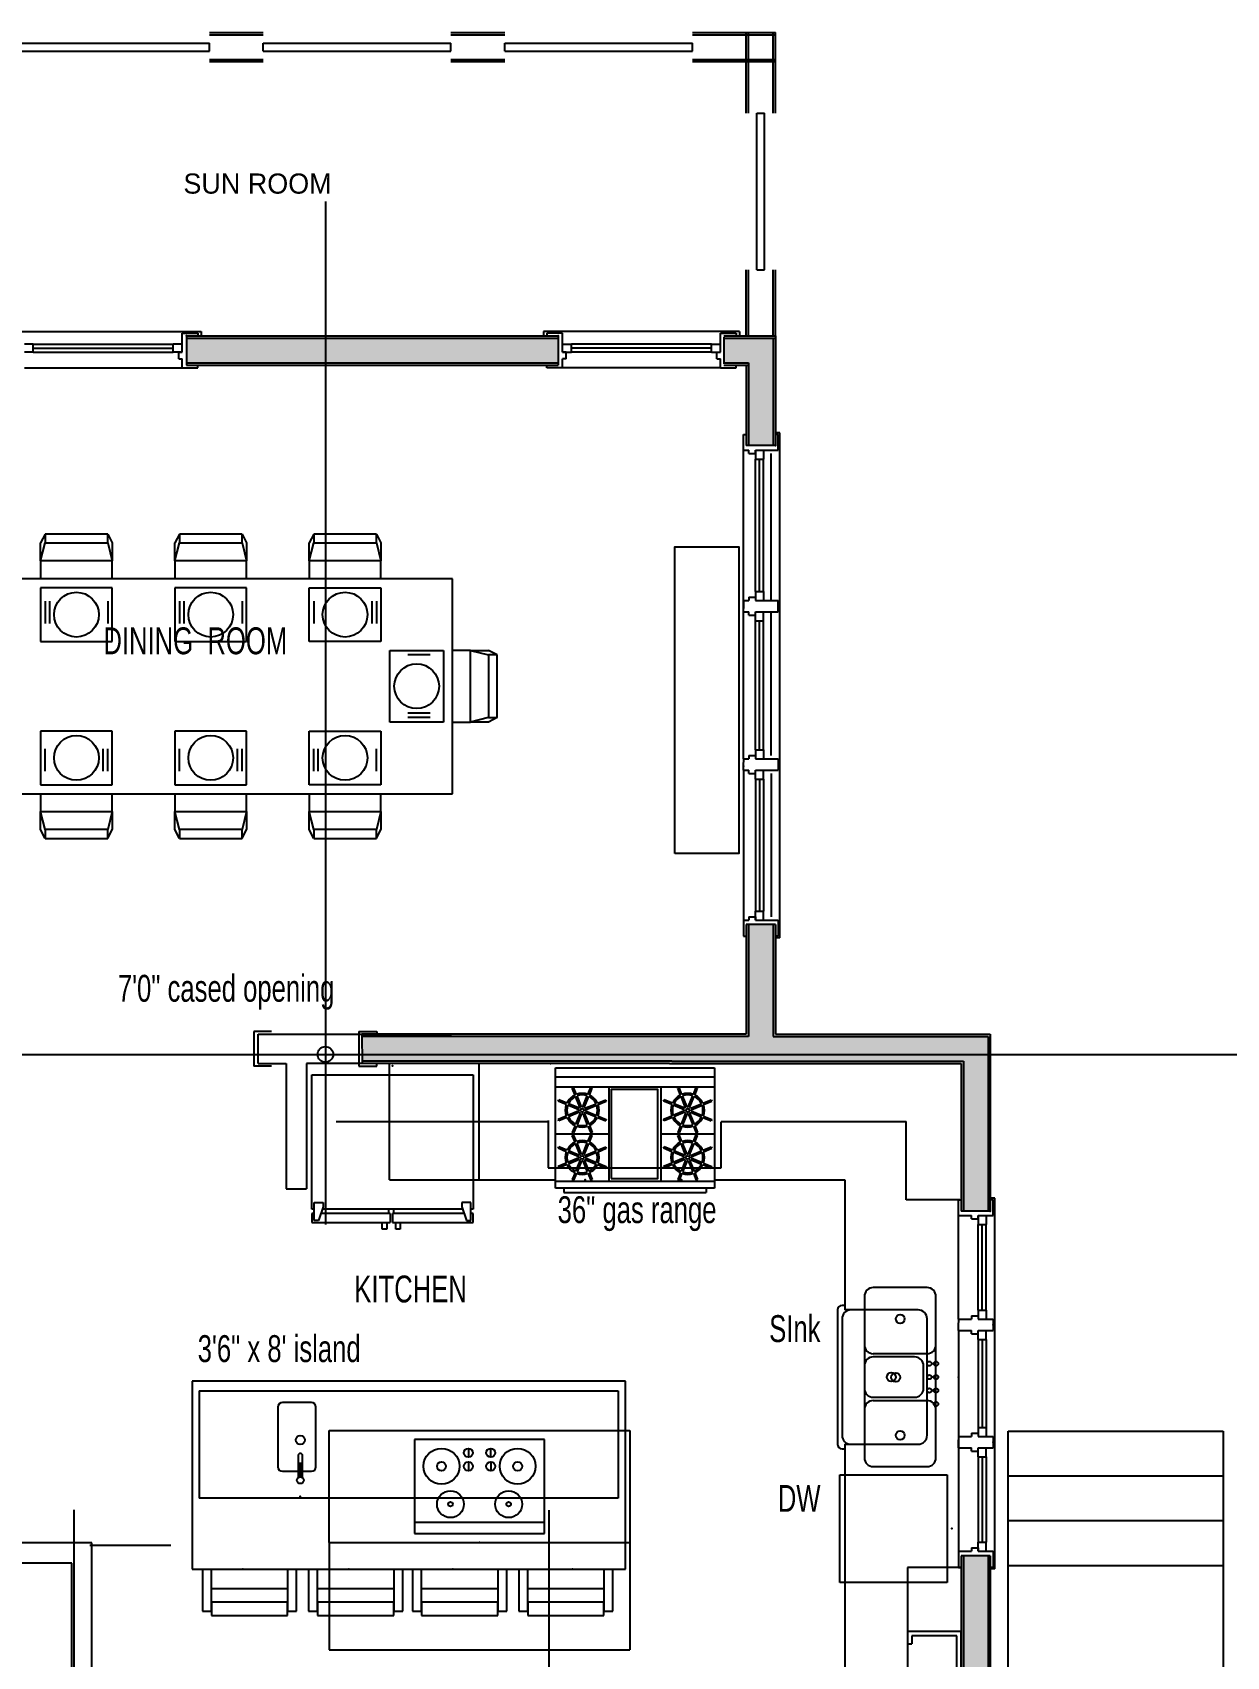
# Model space of a CAD drawing. Extents: x -744 to 664, y -463 to 298.
# Drawn here: x 51.3 to 318, y -64.8 to 298 of the extents above; entities that cross this region are included whole.
import ezdxf
from ezdxf.enums import TextEntityAlignment as Align

# ---------------------------------------------------------------- set-up
doc = ezdxf.new("R2010")
doc.units = 0
doc.header["$MEASUREMENT"] = 0
for name, color, linetype in [('1.1COLLINE', 7, 'Continuous'), ('1.1COLUMNS', 51, 'Continuous'), ('1.1DEMO', 3, 'Continuous'), ('1.1DRWDWS', 1, 'Continuous'), ('1.1FILL', 7, 'Continuous'), ('1.1NOTES', 11, 'Continuous'), ('1.1RMNAMES', 5, 'Continuous'), ('1.1WALL', 7, 'Continuous')]:
    doc.layers.add(name, color=color, linetype=linetype)
doc.styles.add('DCADTXTSTYLE33', font='ARIAL NARROW')
doc.styles.add('DCADTXTSTYLE34', font='ARIAL NARROW')
doc.styles.add('DCADTXTSTYLE35', font='ARIAL NARROW')
doc.styles.add('DCADTXTSTYLE36', font='ARIAL NARROW')
doc.styles.add('DCADTXTSTYLE43', font='ARIAL NARROW')
doc.styles.add('DCADTXTSTYLE51', font='ARIAL NARROW')
doc.styles.add('DCADTXTSTYLE63', font='ARIAL NARROW')

msp = doc.modelspace()

# ---------------------------------------------------------------- hatches: boundary and pattern name
at = {"layer": '1.1FILL', "linetype": 'Continuous', "ltscale": 8}
for points in [[(168.7, 224.22), (168.7, 229.72), (85.7, 229.72), (85.7, 224.22)], [(216.7, 229.72), (205.7, 229.72), (205.7, 224.22), (211.2, 224.22), (211.2, 205.72), (216.7, 205.72)], [(259.2, 34.72), (264.7, 34.72), (264.7, 73.72), (216.7, 73.72), (216.7, 98.72), (211.2, 98.72), (211.2, 73.72), (131.06, 73.72), (131.06, 68.22), (194.09, 68.22), (259.2, 68.22)], [(124.86, 68.22), (131.06, 68.22), (131.06, 73.72), (124.86, 73.72)], [(259.2, -87.78), (259.2, -96.53), (231.2, -96.53), (231.2, -100.03), (259.2, -100.03), (259.2, -107.53), (264.7, -107.53), (264.7, -87.78), (273.2, -87.78), (273.2, -82.28), (264.7, -82.28), (264.7, -42.28), (259.2, -42.28)]]:
    msp.add_hatch(color=7, dxfattribs=at).paths.add_polyline_path(points, flags=0)

# ---------------------------------------------------------------- linework, layer by layer
at = {"layer": '1.1COLLINE', "color": 7, "linetype": 'Continuous', "ltscale": 96}
for p, q in [((116.7, 260.26), (116.7, 31.75)), ((-250.48, 69.72), (330.5, 69.72)), ((60.58, -315.69), (60.58, -32.01)), ((166.7, -315.79), (166.7, -32.1))]:
    msp.add_line(p, q, dxfattribs=at)
at = {"layer": '1.1COLUMNS', "color": 51, "linetype": 'Continuous', "ltscale": 12}
msp.add_line((64.08, -39.91), (82.17, -39.91), dxfattribs=at)
at = {"layer": '1.1COLUMNS', "color": 1, "linetype": 'Continuous', "ltscale": 12}
msp.add_circle((116.7, 69.72), 1.75, dxfattribs=at)
at = {"layer": '1.1DEMO', "color": 11, "linetype": 'Continuous', "ltscale": 2}
for p, q in [((104.7, 74.85), (100.7, 74.85)), ((100.7, 74.85), (100.7, 67.1)), ((101.7, 74.22), (144.86, 74.22)), ((101.7, 67.72), (101.7, 74.22)), ((104.7, 67.1), (100.7, 67.1)), ((101.7, 67.72), (107.98, 67.72)), ((107.98, 67.72), (107.98, 39.72)), ((112.48, 67.72), (112.48, 39.72)), ((144.94, 67.72), (112.48, 67.72)), ((151.01, 67.72), (151.01, 41.72)), ((113.7, 65.15), (149.7, 65.15)), ((113.7, 35.15), (113.7, 65.15)), ((149.7, 65.15), (149.7, 35.15)), ((107.98, 39.72), (112.48, 39.72)), ((114.2, 32.65), (114.2, 36.65)), ((114.2, 36.65), (116.2, 36.65)), ((116.2, 36.65), (116.2, 35.65)), ((149.2, 36.65), (147.2, 36.65)), ((147.2, 36.65), (147.2, 35.65)), ((149.2, 32.65), (149.2, 36.65)), ((114.2, 35.15), (113.7, 35.15)), ((114.2, 34.15), (113.7, 34.15)), ((113.7, 34.15), (113.7, 32.15)), ((115.2, 32.65), (114.2, 32.65)), ((116.2, 35.65), (115.2, 32.65)), ((131.16, 34.15), (115.7, 34.15)), ((147.37, 35.15), (116.04, 35.15)), ((130.91, 34.15), (130.91, 35.15)), ((131.16, 34.15), (131.16, 32.15)), ((147.7, 34.15), (131.66, 34.15)), ((131.66, 34.15), (131.66, 32.15)), ((131.91, 35.15), (131.91, 34.15)), ((147.2, 35.65), (148.2, 32.65)), ((148.2, 32.65), (149.2, 32.65)), ((149.7, 35.15), (149.2, 35.15)), ((149.7, 34.15), (149.2, 34.15)), ((149.7, 32.15), (149.7, 34.15)), ((113.7, 32.15), (131.16, 32.15)), ((129.41, 30.65), (129.41, 32.15)), ((130.41, 30.65), (129.41, 30.65)), ((130.41, 32.15), (130.41, 30.65)), ((131.66, 32.15), (149.7, 32.15)), ((132.41, 30.65), (132.41, 32.15)), ((133.41, 30.65), (132.41, 30.65)), ((133.41, 32.15), (133.41, 30.65)), ((237.08, 15.64), (237.08, -20.36)), ((251.08, 17.64), (239.08, 17.64)), ((253.08, -20.36), (253.08, 15.64)), ((251.08, 2.87), (239.08, 2.87)), ((248.3, 2.14), (239.08, 2.14)), ((250.3, -4.86), (250.3, 0.14)), ((239.08, -6.86), (248.3, -6.86)), ((239.08, -7.6), (251.08, -7.6)), ((117.58, -14.28), (184.7, -14.28)), ((117.58, -39.28), (117.58, -14.28)), ((184.7, -14.28), (184.7, -39.28)), ((136.64, -16.28), (136.64, -37.28)), ((165.64, -16.28), (136.64, -16.28)), ((165.64, -37.28), (165.64, -16.28)), ((148.64, -18.28), (148.64, -20.28)), ((148.64, -21.28), (148.64, -23.28)), ((153.64, -20.28), (153.64, -18.28)), ((153.64, -21.28), (153.64, -23.28)), ((239.08, -22.36), (251.08, -22.36)), ((136.64, -34.78), (165.64, -34.78)), ((64.58, -39.41), (47.22, -39.41)), ((64.58, -97.61), (64.58, -39.41)), ((117.58, -39.28), (184.7, -39.28)), ((117.58, -39.28), (117.58, -63.28)), ((136.64, -37.28), (165.64, -37.28)), ((184.7, -39.28), (184.7, -63.28)), ((60.08, -43.91), (47.22, -43.91)), ((60.08, -95.04), (60.08, -43.91)), ((117.58, -63.28), (184.7, -63.28))]:
    msp.add_line(p, q, dxfattribs=at)
for centre, radius in [((245.08, 10.64), 1), ((251.58, 0.64), 0.5), ((243.08, -2.36), 1), ((251.58, -2.36), 0.5), ((251.58, -5.36), 0.5), ((245.08, -15.36), 1), ((142.64, -22.28), 4), ((142.64, -22.28), 1), ((148.64, -19.28), 1), ((148.64, -22.28), 1), ((153.64, -19.28), 1), ((153.64, -22.28), 1), ((159.64, -22.28), 4), ((159.64, -22.28), 1), ((144.64, -30.75), 3), ((157.64, -30.75), 3), ((144.64, -30.75), 0.5), ((157.64, -30.75), 0.5)]:
    msp.add_circle(centre, radius, dxfattribs=at)
for centre, start, end in [((239.08, 15.64), 90, 180), ((251.08, 15.64), 0, 90), ((239.08, 4.87), 180, 270), ((251.08, 4.87), 270, 360), ((239.08, 0.14), 90, 180), ((248.3, 0.14), 0, 90), ((239.08, -4.86), 180, 270), ((248.3, -4.86), 270, 360), ((239.08, -9.6), 90, 180), ((251.08, -9.6), 0, 90), ((239.08, -20.36), 180, 270), ((251.08, -20.36), 270, 360)]:
    msp.add_arc(centre, 2, start, end, dxfattribs=at)
for p in [(131.7, 67.15), (151.14, -39.28)]:
    msp.add_point(p, dxfattribs=at)
at = {"layer": '1.1DRWDWS', "color": 3}
for p, q in [((48.89, 295.6), (90.83, 295.6)), ((90.83, 293.85), (90.83, 295.6)), ((102.83, 293.85), (102.83, 295.6)), ((102.83, 295.6), (144.76, 295.6)), ((144.76, 293.85), (144.76, 295.6)), ((156.76, 293.85), (156.76, 295.6)), ((156.76, 295.6), (198.7, 295.6)), ((198.7, 293.85), (198.7, 295.6)), ((48.89, 293.85), (90.83, 293.85)), ((102.83, 293.85), (144.76, 293.85)), ((156.76, 293.85), (198.7, 293.85)), ((213.05, 245), (213.05, 280)), ((213.05, 280), (214.8, 280)), ((214.8, 245), (214.8, 280)), ((213.05, 245), (214.8, 245))]:
    msp.add_line(p, q, dxfattribs=at)
at = {"layer": '1.1DRWDWS', "color": 7, "linetype": 'Continuous', "ltscale": 12}
for p, q in [((45.23, 231.22), (88.95, 231.22)), ((209.17, 231.22), (165.45, 231.22)), ((49.48, 223.1), (84.7, 223.1)), ((204.92, 223.1), (169.7, 223.1)), ((218.2, 95.76), (218.2, 208.57)), ((210.08, 135.76), (210.08, 204.72)), ((210.08, 133.21), (210.08, 99.69)), ((266.2, -45.21), (266.2, 37.57)), ((258.08, 10.57), (258.08, 33.72)), ((258.08, 8.02), (258.08, -41.27))]:
    msp.add_line(p, q, dxfattribs=at)
at = {"layer": '1.1DRWDWS', "color": 3, "linetype": 'Continuous', "ltscale": 24}
for p, q in [((84.7, 230.85), (88.2, 230.85)), ((84.7, 226.6), (84.7, 230.85)), ((88.2, 230.85), (88.2, 230.22)), ((169.7, 230.85), (166.2, 230.85)), ((166.2, 230.85), (166.2, 230.22)), ((169.7, 226.6), (169.7, 230.85)), ((204.92, 230.85), (208.42, 230.85)), ((204.92, 226.6), (204.92, 230.85)), ((208.42, 230.85), (208.42, 230.22)), ((83.95, 226.6), (84.7, 226.6)), ((83.95, 225.1), (83.95, 226.6)), ((83.95, 225.1), (84.7, 225.1)), ((84.7, 223.1), (84.7, 225.1)), ((170.45, 226.6), (169.7, 226.6)), ((169.7, 223.1), (169.7, 225.1)), ((170.45, 225.1), (169.7, 225.1)), ((170.45, 225.1), (170.45, 226.6)), ((204.17, 226.6), (204.92, 226.6)), ((204.17, 225.1), (204.17, 226.6)), ((204.17, 225.1), (204.92, 225.1)), ((204.92, 223.1), (204.92, 225.1)), ((84.7, 223.1), (88.2, 223.1)), ((88.2, 223.1), (88.2, 223.72)), ((166.2, 223.1), (166.2, 223.72)), ((169.7, 223.1), (166.2, 223.1)), ((204.92, 223.1), (208.42, 223.1)), ((208.42, 223.1), (208.42, 223.72)), ((210.08, 204.72), (210.08, 208.22)), ((210.08, 208.22), (210.7, 208.22)), ((217.83, 208.22), (217.2, 208.22)), ((217.83, 204.72), (217.83, 208.22)), ((210.08, 204.72), (211.27, 204.72)), ((211.27, 203.97), (211.27, 204.72)), ((211.27, 203.97), (212.77, 203.97)), ((212.77, 204.72), (217.83, 204.72)), ((212.77, 203.97), (212.77, 204.72)), ((210.08, 171.11), (210.08, 169.36)), ((210.08, 171.11), (211.27, 171.11)), ((211.27, 171.86), (211.27, 171.11)), ((211.27, 171.86), (212.77, 171.86)), ((212.77, 171.86), (212.77, 171.11)), ((212.77, 171.11), (217.83, 171.11)), ((217.83, 168.56), (217.83, 171.11)), ((210.08, 168.56), (210.08, 169.31)), ((210.08, 168.56), (211.27, 168.56)), ((211.27, 167.81), (211.27, 168.56)), ((211.27, 167.81), (212.77, 167.81)), ((212.77, 167.81), (212.77, 168.56)), ((212.77, 168.56), (217.83, 168.56)), ((210.08, 135.76), (210.08, 135.01)), ((210.08, 135.76), (211.27, 135.76)), ((210.08, 133.21), (210.08, 134.96)), ((211.27, 136.51), (211.27, 135.76)), ((211.27, 136.51), (212.77, 136.51)), ((212.77, 136.51), (212.77, 135.76)), ((212.77, 135.76), (217.83, 135.76)), ((217.83, 135.76), (217.83, 133.21)), ((210.08, 133.21), (211.27, 133.21)), ((211.27, 132.46), (211.27, 133.21)), ((211.27, 132.46), (212.77, 132.46)), ((212.77, 132.46), (212.77, 133.21)), ((212.77, 133.21), (217.83, 133.21)), ((210.08, 99.69), (211.27, 99.69)), ((210.08, 99.69), (210.08, 96.1)), ((211.27, 100.44), (211.27, 99.69)), ((211.27, 100.44), (212.77, 100.44)), ((212.77, 100.44), (212.77, 99.69)), ((212.77, 99.69), (217.83, 99.69)), ((217.83, 99.69), (217.83, 96.1)), ((210.08, 96.1), (210.7, 96.1)), ((217.83, 96.1), (217.2, 96.1)), ((258.08, 33.72), (258.08, 37.22)), ((258.08, 37.22), (258.7, 37.22)), ((265.83, 37.22), (265.2, 37.22)), ((265.83, 33.72), (265.83, 37.22)), ((258.08, 33.72), (261.02, 33.72)), ((261.02, 32.97), (261.02, 33.72)), ((261.02, 32.97), (262.52, 32.97)), ((262.52, 33.72), (265.83, 33.72)), ((262.52, 32.97), (262.52, 33.72)), ((261.02, 11.32), (261.02, 10.57)), ((261.02, 11.32), (262.52, 11.32)), ((262.52, 11.32), (262.52, 10.57)), ((258.08, 10.57), (258.08, 9.82)), ((258.08, 10.57), (261.02, 10.57)), ((258.08, 8.02), (258.08, 9.77)), ((258.08, 8.02), (261.02, 8.02)), ((261.02, 7.27), (261.02, 8.02)), ((261.02, 7.27), (262.52, 7.27)), ((262.52, 10.57), (265.83, 10.57)), ((262.52, 7.27), (262.52, 8.02)), ((262.52, 8.02), (265.83, 8.02)), ((265.83, 10.57), (265.83, 8.02)), ((258.08, -15.61), (258.08, -16.36)), ((258.08, -15.61), (261.02, -15.61)), ((258.08, -18.16), (258.08, -16.41)), ((261.02, -14.86), (261.02, -15.61)), ((261.02, -14.86), (262.52, -14.86)), ((262.52, -14.86), (262.52, -15.61)), ((262.52, -15.61), (265.83, -15.61)), ((265.83, -15.61), (265.83, -18.16)), ((258.08, -18.16), (261.02, -18.16)), ((261.02, -18.91), (261.02, -18.16)), ((261.02, -18.91), (262.52, -18.91)), ((262.52, -18.91), (262.52, -18.16)), ((262.52, -18.16), (265.83, -18.16)), ((258.08, -41.27), (261.02, -41.27)), ((258.08, -41.27), (258.08, -44.86)), ((261.02, -40.52), (261.02, -41.27)), ((261.02, -40.52), (262.52, -40.52)), ((262.52, -40.52), (262.52, -41.27)), ((262.52, -41.27), (265.83, -41.27)), ((265.83, -41.27), (265.83, -44.86)), ((258.08, -44.86), (258.7, -44.86)), ((265.83, -44.86), (265.2, -44.86))]:
    msp.add_line(p, q, dxfattribs=at)
at = {"layer": '1.1DRWDWS', "color": 7, "linetype": 'Continuous', "ltscale": 24}
for p, q in [((88.95, 231.22), (88.95, 230.22)), ((165.45, 231.22), (165.45, 230.22)), ((209.17, 231.22), (209.17, 230.22)), ((218.2, 208.57), (217.2, 208.57)), ((218.2, 95.76), (217.2, 95.76)), ((266.2, 37.57), (265.2, 37.57)), ((266.2, -45.21), (265.2, -45.21))]:
    msp.add_line(p, q, dxfattribs=at)
at = {"layer": '1.1DRWDWS', "color": 3, "linetype": 'Continuous', "ltscale": 12}
for p, q in [((51.48, 228.35), (49.48, 228.35)), ((51.48, 226.6), (49.48, 226.6)), ((51.48, 226.6), (51.48, 228.35)), ((51.48, 227.47), (82.7, 227.47)), ((82.7, 226.6), (82.7, 228.35)), ((84.7, 228.35), (82.7, 228.35)), ((84.7, 226.6), (82.7, 226.6)), ((169.7, 228.35), (171.7, 228.35)), ((169.7, 226.6), (171.7, 226.6)), ((171.7, 226.6), (171.7, 228.35)), ((202.92, 227.47), (171.7, 227.47)), ((202.92, 226.6), (202.92, 228.35)), ((202.92, 228.35), (204.92, 228.35)), ((202.92, 226.6), (204.92, 226.6)), ((212.77, 204.72), (212.77, 202.72)), ((214.52, 204.72), (214.52, 202.72)), ((212.77, 202.72), (214.52, 202.72)), ((213.64, 173.11), (213.64, 202.72)), ((212.77, 173.11), (214.52, 173.11)), ((212.77, 173.11), (212.77, 171.11)), ((214.52, 173.11), (214.52, 171.11)), ((212.77, 166.56), (212.77, 168.56)), ((214.52, 166.56), (214.52, 168.56)), ((212.77, 166.56), (214.52, 166.56)), ((213.64, 137.76), (213.64, 166.56)), ((212.77, 137.76), (214.52, 137.76)), ((212.77, 137.76), (212.77, 135.76)), ((214.52, 137.76), (214.52, 135.76)), ((212.77, 131.21), (212.77, 133.21)), ((212.77, 131.21), (214.52, 131.21)), ((213.64, 131.21), (213.64, 101.69)), ((214.52, 131.21), (214.52, 133.21)), ((212.77, 101.69), (214.52, 101.69)), ((212.77, 99.69), (212.77, 101.69)), ((214.52, 99.69), (214.52, 101.69)), ((131.01, 41.72), (131.01, 67.72)), ((131.01, 41.72), (168.09, 41.72)), ((203.59, 41.72), (232.7, 41.72)), ((232.7, 41.72), (232.7, 12.64)), ((262.52, 33.72), (262.52, 31.72)), ((264.27, 33.72), (264.27, 31.72)), ((262.52, 31.72), (264.27, 31.72)), ((263.39, 12.57), (263.39, 31.72)), ((262.52, 12.57), (264.27, 12.57)), ((262.52, 12.57), (262.52, 10.57)), ((264.27, 12.57), (264.27, 10.57)), ((262.52, 6.02), (262.52, 8.02)), ((264.27, 6.02), (264.27, 8.02)), ((262.52, 6.02), (264.27, 6.02)), ((263.39, 6.02), (263.39, -13.61)), ((183.7, -3.28), (86.92, -3.28)), ((86.92, -3.28), (86.92, -45.28)), ((183.7, -45.28), (183.7, -3.28)), ((262.52, -13.61), (264.27, -13.61)), ((262.52, -13.61), (262.52, -15.61)), ((264.27, -13.61), (264.27, -15.61)), ((269.2, -81.78), (269.2, -14.42)), ((269.2, -14.42), (317.2, -14.42)), ((317.2, -14.42), (317.2, -81.78)), ((232.7, -17.36), (232.7, -96.03)), ((262.52, -20.16), (262.52, -18.16)), ((262.52, -20.16), (264.27, -20.16)), ((263.39, -20.16), (263.39, -39.27)), ((264.27, -20.16), (264.27, -18.16)), ((269.2, -24.42), (317.2, -24.42)), ((269.2, -34.42), (317.2, -34.42)), ((262.52, -39.27), (264.27, -39.27)), ((262.52, -41.27), (262.52, -39.27)), ((264.27, -41.27), (264.27, -39.27)), ((86.92, -45.28), (183.7, -45.28)), ((269.2, -44.42), (317.2, -44.42)), ((258.7, -59.17), (246.7, -59.17)), ((246.7, -59.17), (246.7, -61.97)), ((257.7, -60.17), (247.7, -60.17)), ((247.7, -60.17), (247.7, -61.97)), ((257.7, -95.03), (257.7, -60.17)), ((258.7, -96.03), (258.7, -59.17)), ((246.7, -61.97), (247.7, -61.97))]:
    msp.add_line(p, q, dxfattribs=at)
at = {"layer": '1.1DRWDWS', "color": 11, "linetype": 'Continuous', "ltscale": 24}
for p, q in [((51.48, 228.35), (82.7, 228.35)), ((51.48, 226.6), (82.7, 226.6)), ((202.92, 228.35), (171.7, 228.35)), ((202.92, 226.6), (171.7, 226.6)), ((212.77, 173.11), (212.77, 202.72)), ((214.52, 173.11), (214.52, 202.72)), ((212.77, 137.76), (212.77, 166.56)), ((214.52, 137.76), (214.52, 166.56)), ((212.77, 131.21), (212.77, 101.69)), ((214.52, 131.21), (214.52, 101.69)), ((262.52, 12.57), (262.52, 31.72)), ((264.27, 12.57), (264.27, 31.72)), ((262.52, 6.02), (262.52, -13.61)), ((264.27, 6.02), (264.27, -13.61)), ((262.52, -20.16), (262.52, -39.27)), ((264.27, -20.16), (264.27, -39.27))]:
    msp.add_line(p, q, dxfattribs=at)
at = {"layer": '1.1DRWDWS', "color": 11, "linetype": 'Continuous', "ltscale": 3}
for p, q in [((216.27, 171.11), (216.27, 203.97)), ((216.27, 136.51), (216.27, 168.56)), ((216.27, 132.46), (216.27, 100.44))]:
    msp.add_line(p, q, dxfattribs=at)
at = {"layer": '1.1DRWDWS', "color": 3, "linetype": 'Continuous', "ltscale": 2}
for p, q in [((124.17, 74.85), (128.17, 74.85)), ((124.17, 74.85), (124.17, 67.1)), ((128.17, 74.85), (128.17, 74.22)), ((124.17, 67.1), (128.17, 67.1)), ((128.17, 67.1), (128.17, 67.72))]:
    msp.add_line(p, q, dxfattribs=at)
at = {"layer": '1.1DRWDWS', "color": 3, "linetype": 'Continuous', "ltscale": 5.619835}
for p, q in [((168.09, 39.86), (168.09, 66.72)), ((168.09, 66.72), (203.59, 66.72)), ((203.59, 66.72), (203.59, 39.86)), ((168.09, 64.72), (203.59, 64.72)), ((203.59, 39.86), (168.09, 39.86))]:
    msp.add_line(p, q, dxfattribs=at)
at = {"layer": '1.1DRWDWS', "color": 1, "linetype": 'Continuous', "ltscale": 5.619835}
for p, q in [((168.09, 62.51), (203.59, 62.51)), ((191.65, 51.97), (203.59, 51.97)), ((168.09, 41.44), (203.59, 41.44)), ((169.94, 39.83), (169.94, 38.85)), ((169.94, 38.85), (201.73, 38.85)), ((201.73, 39.83), (201.73, 38.85))]:
    msp.add_line(p, q, dxfattribs=at)
at = {"layer": '1.1DRWDWS', "color": 11, "linetype": 'Continuous', "ltscale": 1.404959}
for p, q in [((171.83, 62.17), (172.15, 62.3)), ((172.46, 60.65), (171.83, 62.17)), ((172.78, 60.79), (172.15, 62.3)), ((175.34, 60.79), (175.97, 62.3)), ((175.66, 60.65), (176.29, 62.17)), ((175.97, 62.3), (176.29, 62.17)), ((195.39, 62.17), (195.71, 62.3)), ((196.01, 60.65), (195.39, 62.17)), ((196.34, 60.79), (195.71, 62.3)), ((198.9, 60.79), (199.52, 62.3)), ((199.22, 60.65), (199.85, 62.17)), ((199.52, 62.3), (199.85, 62.17)), ((168.67, 59.28), (168.81, 59.61)), ((170.51, 58.52), (168.67, 59.28)), ((170.65, 58.85), (168.81, 59.61)), ((173.31, 57.36), (170.84, 58.39)), ((173.44, 57.69), (170.97, 58.71)), ((173.61, 57.86), (172.59, 60.33)), ((173.94, 57.99), (172.91, 60.46)), ((174.18, 57.99), (175.2, 60.46)), ((174.5, 57.86), (175.53, 60.33)), ((174.67, 57.69), (177.15, 58.71)), ((174.81, 57.36), (177.28, 58.39)), ((177.47, 58.85), (179.31, 59.61)), ((177.61, 58.52), (179.45, 59.28)), ((179.31, 59.61), (179.45, 59.28)), ((192.23, 59.28), (192.36, 59.61)), ((194.07, 58.52), (192.23, 59.28)), ((194.2, 58.85), (192.36, 59.61)), ((196.87, 57.36), (194.39, 58.39)), ((197, 57.69), (194.53, 58.71)), ((197.17, 57.86), (196.15, 60.33)), ((197.5, 57.99), (196.47, 60.46)), ((197.74, 57.99), (198.76, 60.46)), ((198.06, 57.86), (199.09, 60.33)), ((198.23, 57.69), (200.71, 58.71)), ((198.37, 57.36), (200.84, 58.39)), ((201.03, 58.85), (202.87, 59.61)), ((201.16, 58.52), (203, 59.28)), ((202.87, 59.61), (203, 59.28)), ((170.51, 55.96), (168.67, 55.2)), ((168.81, 54.88), (168.67, 55.2)), ((170.65, 55.64), (168.81, 54.88)), ((173.31, 57.12), (170.84, 56.1)), ((173.44, 56.8), (170.97, 55.77)), ((173.61, 56.63), (172.59, 54.15)), ((173.94, 56.49), (172.91, 54.02)), ((174.18, 56.49), (175.2, 54.02)), ((174.5, 56.63), (175.53, 54.15)), ((174.67, 56.8), (177.15, 55.77)), ((174.81, 57.12), (177.28, 56.1)), ((177.47, 55.64), (179.31, 54.88)), ((177.61, 55.96), (179.45, 55.2)), ((179.45, 55.2), (179.31, 54.88)), ((194.07, 55.96), (192.23, 55.2)), ((192.36, 54.88), (192.23, 55.2)), ((194.2, 55.64), (192.36, 54.88)), ((196.87, 57.12), (194.39, 56.1)), ((197, 56.8), (194.53, 55.77)), ((197.17, 56.63), (196.15, 54.15)), ((197.5, 56.49), (196.47, 54.02)), ((197.74, 56.49), (198.76, 54.02)), ((198.06, 56.63), (199.09, 54.15)), ((198.23, 56.8), (200.71, 55.77)), ((198.37, 57.12), (200.84, 56.1)), ((201.03, 55.64), (202.87, 54.88)), ((201.16, 55.96), (203, 55.2)), ((203, 55.2), (202.87, 54.88)), ((172.46, 53.83), (171.83, 52.31)), ((172.15, 52.18), (171.83, 52.31)), ((171.83, 51.63), (172.15, 51.77)), ((172.46, 50.12), (171.83, 51.63)), ((172.78, 53.69), (172.15, 52.18)), ((172.78, 50.25), (172.15, 51.77)), ((175.34, 53.69), (175.97, 52.18)), ((175.34, 50.25), (175.97, 51.77)), ((175.66, 53.83), (176.29, 52.31)), ((175.66, 50.12), (176.29, 51.63)), ((176.29, 52.31), (175.97, 52.18)), ((175.97, 51.77), (176.29, 51.63)), ((196.01, 53.83), (195.39, 52.31)), ((195.71, 52.18), (195.39, 52.31)), ((195.39, 51.63), (195.71, 51.77)), ((196.01, 50.12), (195.39, 51.63)), ((196.34, 53.69), (195.71, 52.18)), ((196.34, 50.25), (195.71, 51.77)), ((198.9, 53.69), (199.52, 52.18)), ((198.9, 50.25), (199.52, 51.77)), ((199.22, 53.83), (199.85, 52.31)), ((199.22, 50.12), (199.85, 51.63)), ((199.85, 52.31), (199.52, 52.18)), ((199.52, 51.77), (199.85, 51.63)), ((168.67, 48.75), (168.81, 49.07)), ((170.51, 47.98), (168.67, 48.75)), ((170.65, 48.31), (168.81, 49.07)), ((173.31, 46.82), (170.84, 47.85)), ((173.44, 47.15), (170.97, 48.17)), ((173.61, 47.32), (172.59, 49.79)), ((173.94, 47.45), (172.91, 49.93)), ((174.18, 47.45), (175.2, 49.93)), ((174.5, 47.32), (175.53, 49.79)), ((174.67, 47.15), (177.15, 48.17)), ((174.81, 46.82), (177.28, 47.85)), ((177.47, 48.31), (179.31, 49.07)), ((177.61, 47.98), (179.45, 48.75)), ((179.31, 49.07), (179.45, 48.75)), ((192.23, 48.75), (192.36, 49.07)), ((194.07, 47.98), (192.23, 48.75)), ((194.2, 48.31), (192.36, 49.07)), ((196.87, 46.82), (194.39, 47.85)), ((197, 47.15), (194.53, 48.17)), ((197.17, 47.32), (196.15, 49.79)), ((197.5, 47.45), (196.47, 49.93)), ((197.74, 47.45), (198.76, 49.93)), ((198.06, 47.32), (199.09, 49.79)), ((198.23, 47.15), (200.71, 48.17)), ((198.37, 46.82), (200.84, 47.85)), ((201.03, 48.31), (202.87, 49.07)), ((201.16, 47.98), (203, 48.75)), ((202.87, 49.07), (203, 48.75)), ((170.51, 45.42), (168.67, 44.66)), ((168.81, 44.34), (168.67, 44.66)), ((170.65, 45.1), (168.81, 44.34)), ((173.31, 46.58), (170.84, 45.56)), ((173.44, 46.26), (170.97, 45.23)), ((173.61, 46.09), (172.59, 43.62)), ((173.94, 45.96), (172.91, 43.48)), ((174.18, 45.96), (175.2, 43.48)), ((174.5, 46.09), (175.53, 43.62)), ((174.67, 46.26), (177.15, 45.23)), ((174.81, 46.58), (177.28, 45.56)), ((177.47, 45.1), (179.31, 44.34)), ((177.61, 45.42), (179.45, 44.66)), ((179.45, 44.66), (179.31, 44.34)), ((194.07, 45.42), (192.23, 44.66)), ((192.36, 44.34), (192.23, 44.66)), ((194.2, 45.1), (192.36, 44.34)), ((196.87, 46.58), (194.39, 45.56)), ((197, 46.26), (194.53, 45.23)), ((197.17, 46.09), (196.15, 43.62)), ((197.5, 45.96), (196.47, 43.48)), ((197.74, 45.96), (198.76, 43.48)), ((198.06, 46.09), (199.09, 43.62)), ((198.23, 46.26), (200.71, 45.23)), ((198.37, 46.58), (200.84, 45.56)), ((201.03, 45.1), (202.87, 44.34)), ((201.16, 45.42), (203, 44.66)), ((203, 44.66), (202.87, 44.34)), ((172.46, 43.29), (171.83, 41.78)), ((172.15, 41.64), (171.83, 41.78)), ((172.78, 43.16), (172.15, 41.64)), ((175.34, 43.16), (175.97, 41.64)), ((175.66, 43.29), (176.29, 41.78)), ((176.29, 41.78), (175.97, 41.64)), ((196.01, 43.29), (195.39, 41.78)), ((195.71, 41.64), (195.39, 41.78)), ((196.34, 43.16), (195.71, 41.64)), ((198.9, 43.16), (199.52, 41.64)), ((199.22, 43.29), (199.85, 41.78)), ((199.85, 41.78), (199.52, 41.64))]:
    msp.add_line(p, q, dxfattribs=at)
at = {"layer": '1.1DRWDWS', "color": 11, "linetype": 'Continuous', "ltscale": 5.619835}
for p, q in [((180.03, 62.51), (180.03, 41.44)), ((191.65, 62.51), (191.65, 41.44)), ((168.09, 51.97), (180.03, 51.97))]:
    msp.add_line(p, q, dxfattribs=at)
at = {"layer": '1.1DRWDWS', "color": 3, "linetype": 'Continuous', "ltscale": 1.404959}
msp.add_line((203.59, 64.35), (203.59, 39.86), dxfattribs=at)
at = {"layer": '1.1DRWDWS', "color": 1, "linetype": 'Continuous', "ltscale": 8}
for p, q in [((119.1, 54.72), (166.48, 54.72)), ((166.48, 54.92), (166.48, 44.4)), ((205.13, 54.72), (246.39, 54.72)), ((205.13, 44.4), (205.13, 54.66)), ((246.39, 37.22), (246.39, 54.72)), ((166.48, 44.4), (205.13, 44.4)), ((258.39, 37.22), (246.39, 37.22)), ((88.53, -5.44), (182.07, -5.44)), ((88.53, -5.44), (88.53, -29.44)), ((182.07, -5.44), (182.07, -29.44)), ((182.07, -29.44), (88.53, -29.44)), ((258.7, -44.86), (246.7, -44.86)), ((246.7, -44.86), (246.7, -95.91))]:
    msp.add_line(p, q, dxfattribs=at)
at = {"layer": '1.1DRWDWS', "color": 1, "linetype": 'Continuous', "ltscale": 12}
for p, q in [((231.09, 12.64), (231.09, -17.36)), ((232.7, 13.64), (232.09, 13.64)), ((249.08, 12.64), (232.7, 12.64)), ((232.09, 10.64), (232.09, -15.36)), ((251.08, -15.36), (251.08, 10.64)), ((106.11, -9.07), (106.11, -22.41)), ((113.61, -8.07), (107.11, -8.07)), ((114.61, -22.41), (114.61, -9.07)), ((232.7, -17.36), (249.08, -17.36)), ((110.61, -19.91), (110.61, -24.91)), ((111.36, -21.66), (110.86, -21.66)), ((110.86, -21.66), (110.86, -24.66)), ((111.36, -24.66), (111.36, -21.66)), ((111.61, -24.91), (111.61, -19.91)), ((232.09, -18.36), (232.7, -18.36)), ((107.11, -23.41), (110.61, -23.41)), ((111.61, -23.41), (113.61, -23.41)), ((89.26, -45.28), (89.26, -54.64)), ((91.26, -54.64), (91.26, -45.28)), ((91.26, -52.64), (91.26, -45.28)), ((108.26, -45.28), (108.26, -54.64)), ((108.26, -45.28), (108.26, -52.64)), ((110.26, -54.64), (110.26, -45.28)), ((112.97, -45.28), (112.97, -54.64)), ((114.97, -54.64), (114.97, -45.28)), ((114.97, -52.64), (114.97, -45.28)), ((131.97, -45.28), (131.97, -54.64)), ((131.97, -45.28), (131.97, -52.64)), ((133.97, -54.64), (133.97, -45.28)), ((136.2, -45.28), (136.2, -54.64)), ((138.2, -54.64), (138.2, -45.28)), ((138.2, -52.64), (138.2, -45.28)), ((155.2, -45.28), (155.2, -54.64)), ((155.2, -45.28), (155.2, -52.64)), ((157.2, -54.64), (157.2, -45.28)), ((159.9, -45.28), (159.9, -54.64)), ((161.9, -54.64), (161.9, -45.28)), ((161.9, -52.64), (161.9, -45.28)), ((178.9, -45.28), (178.9, -54.64)), ((178.9, -45.28), (178.9, -52.64)), ((180.9, -54.64), (180.9, -45.28)), ((108.26, -49.64), (91.26, -49.64)), ((131.97, -49.64), (114.97, -49.64)), ((155.2, -49.64), (138.2, -49.64)), ((178.9, -49.64), (161.9, -49.64)), ((91.26, -52.64), (91.26, -55.64)), ((108.26, -52.64), (91.26, -52.64)), ((108.26, -55.64), (108.26, -52.64)), ((114.97, -52.64), (114.97, -55.64)), ((131.97, -52.64), (114.97, -52.64)), ((131.97, -55.64), (131.97, -52.64)), ((138.2, -52.64), (138.2, -55.64)), ((155.2, -52.64), (138.2, -52.64)), ((155.2, -55.64), (155.2, -52.64)), ((161.9, -52.64), (161.9, -55.64)), ((178.9, -52.64), (161.9, -52.64)), ((178.9, -55.64), (178.9, -52.64)), ((89.26, -54.64), (91.26, -54.64)), ((91.26, -55.64), (108.26, -55.64)), ((108.26, -54.64), (110.26, -54.64)), ((112.97, -54.64), (114.97, -54.64)), ((114.97, -55.64), (131.97, -55.64)), ((131.97, -54.64), (133.97, -54.64)), ((136.2, -54.64), (138.2, -54.64)), ((138.2, -55.64), (155.2, -55.64)), ((155.2, -54.64), (157.2, -54.64)), ((159.9, -54.64), (161.9, -54.64)), ((161.9, -55.64), (178.9, -55.64)), ((178.9, -54.64), (180.9, -54.64))]:
    msp.add_line(p, q, dxfattribs=at)
at = {"layer": '1.1DRWDWS', "color": 1, "linetype": 'Continuous', "ltscale": 2.0004}
for p, q in [((231.6, -48.22), (231.6, -24.22)), ((231.6, -24.22), (232.6, -24.22)), ((232.6, -48.22), (231.6, -48.22))]:
    msp.add_line(p, q, dxfattribs=at)
at = {"layer": '1.1DRWDWS', "color": 1, "linetype": 'Continuous', "ltscale": 6}
for p, q in [((232.6, -24.22), (255.6, -24.22)), ((255.6, -24.22), (255.6, -48.22)), ((255.6, -48.22), (232.6, -48.22))]:
    msp.add_line(p, q, dxfattribs=at)
at = {"layer": '1.1DRWDWS', "color": 11, "linetype": 'Continuous', "ltscale": 5.619835, "elevation": 25033.24}
msp.add_lwpolyline([(180.52, 42.01), (190.95, 42.01), (190.95, 61.88), (180.52, 61.88)], close=True, dxfattribs=at)
at = {"layer": '1.1DRWDWS', "color": 11, "linetype": 'Continuous', "ltscale": 1.404959}
for centre in [(174.06, 57.24), (197.62, 57.24), (174.06, 46.7), (197.62, 46.7)]:
    msp.add_circle(centre, 0.386, dxfattribs=at)
at = {"layer": '1.1DRWDWS', "color": 1, "linetype": 'Continuous', "ltscale": 12}
for centre, radius in [((253.08, 0.64), 0.5), ((244.08, -2.42), 1), ((253.08, -2.36), 0.5), ((253.08, -5.36), 0.5), ((253.08, -8.36), 0.5), ((111.11, -16.41), 1), ((111.11, -25.41), 0.75)]:
    msp.add_circle(centre, radius, dxfattribs=at)
at = {"layer": '1.1DRWDWS', "color": 11, "linetype": 'Continuous', "ltscale": 1.404959}
for centre, radius, start, end in [((174.06, 57.24), 3.77, 160.1671, 199.8308), ((174.06, 57.24), 3.42, 160.4462, 199.5518), ((174.06, 57.24), 3.77, 115.1708, 154.8293), ((174.06, 57.24), 3.42, 115.4468, 154.5552), ((174.06, 57.24), 3.77, 70.1703, 109.8317), ((174.06, 57.24), 3.42, 70.4463, 109.5523), ((174.06, 57.24), 3.42, 25.4463, 64.5515), ((174.06, 57.24), 3.77, 25.1675, 64.8303), ((174.06, 57.24), 3.42, 340.4458, 379.5546), ((174.06, 57.24), 3.77, 340.1695, 379.8297), ((197.62, 57.24), 3.77, 160.1695, 199.8308), ((197.62, 57.24), 3.42, 160.4464, 199.5544), ((197.62, 57.24), 3.77, 115.1708, 154.8293), ((197.62, 57.24), 3.42, 115.4468, 154.5552), ((197.62, 57.24), 3.77, 70.1704, 109.8317), ((197.62, 57.24), 3.42, 70.4463, 109.5523), ((197.62, 57.24), 3.42, 25.4463, 64.5516), ((197.62, 57.24), 3.77, 25.1675, 64.8303), ((197.62, 57.24), 3.42, 340.4458, 379.5546), ((197.62, 57.24), 3.77, 340.1695, 379.8297), ((174.06, 57.24), 3.77, 205.1726, 244.8315), ((174.06, 57.24), 3.42, 205.4476, 244.5585), ((174.06, 57.24), 0.738, 171.2853, 189.1106), ((174.06, 57.24), 0.738, 126.2884, 143.7329), ((174.06, 57.24), 0.738, 216.2865, 233.7327), ((174.06, 57.24), 0.738, 81.2713, 99.1099), ((174.06, 57.24), 0.738, 261.2861, 279.1078), ((174.06, 57.24), 0.738, 36.2772, 54.1048), ((174.06, 57.24), 0.738, 306.2781, 324.1099), ((174.06, 57.24), 0.738, 351.2828, 368.7353), ((174.06, 57.24), 3.42, 295.448, 334.5538), ((174.06, 57.24), 3.77, 295.1694, 334.8304), ((197.62, 57.24), 3.77, 205.1703, 244.8315), ((197.62, 57.24), 3.42, 205.4478, 244.5573), ((197.62, 57.24), 0.738, 171.2721, 189.0974), ((197.62, 57.24), 0.738, 126.2805, 143.7221), ((197.62, 57.24), 0.738, 216.2865, 233.7322), ((197.62, 57.24), 0.738, 81.2713, 99.1078), ((197.62, 57.24), 0.738, 261.2861, 279.1078), ((197.62, 57.24), 0.738, 36.2765, 54.1048), ((197.62, 57.24), 0.738, 306.2781, 324.1099), ((197.62, 57.24), 0.738, 351.2828, 368.7353), ((197.62, 57.24), 3.42, 295.448, 334.5538), ((197.62, 57.24), 3.77, 295.1694, 334.8304), ((174.06, 57.24), 3.77, 250.1717, 289.833), ((174.06, 57.24), 3.42, 250.4469, 289.5553), ((197.62, 57.24), 3.77, 250.1711, 289.8338), ((197.62, 57.24), 3.42, 250.4459, 289.5553), ((174.06, 46.7), 3.77, 160.1669, 199.8308), ((174.06, 46.7), 3.42, 160.4464, 199.5518), ((174.06, 46.7), 3.77, 115.1705, 154.8293), ((174.06, 46.7), 3.42, 115.4465, 154.5552), ((174.06, 46.7), 3.77, 70.17, 109.8314), ((174.06, 46.7), 3.42, 70.4459, 109.5519), ((174.06, 46.7), 0.738, 126.2884, 143.7329), ((174.06, 46.7), 0.738, 81.2713, 99.1099), ((174.06, 46.7), 0.738, 36.2665, 54.097), ((174.06, 46.7), 3.42, 25.4462, 64.5512), ((174.06, 46.7), 3.77, 25.1673, 64.83), ((174.06, 46.7), 3.42, 340.4458, 379.5546), ((174.06, 46.7), 3.77, 340.1695, 379.8296), ((197.62, 46.7), 3.77, 160.1669, 199.8308), ((197.62, 46.7), 3.42, 160.4462, 199.5517), ((197.62, 46.7), 3.77, 115.1705, 154.829), ((197.62, 46.7), 3.42, 115.4465, 154.5549), ((197.62, 46.7), 3.77, 70.17, 109.8314), ((197.62, 46.7), 3.42, 70.4459, 109.5519), ((197.62, 46.7), 0.738, 126.2884, 143.7329), ((197.62, 46.7), 0.738, 81.2713, 99.1099), ((197.62, 46.7), 0.738, 36.2765, 54.1048), ((197.62, 46.7), 3.42, 25.4462, 64.5513), ((197.62, 46.7), 3.77, 25.1673, 64.83), ((197.62, 46.7), 3.42, 340.4458, 379.5546), ((197.62, 46.7), 3.77, 340.1695, 379.8296), ((174.06, 46.7), 3.77, 205.1726, 244.8315), ((174.06, 46.7), 3.42, 205.4501, 244.5585), ((174.06, 46.7), 0.738, 171.2853, 189.1106), ((174.06, 46.7), 0.738, 216.2865, 233.7327), ((174.06, 46.7), 0.738, 261.2861, 279.1078), ((174.06, 46.7), 0.738, 306.2781, 324.1207), ((174.06, 46.7), 0.738, 351.2697, 368.7221), ((174.06, 46.7), 3.42, 295.448, 334.5538), ((174.06, 46.7), 3.77, 295.1694, 334.8304), ((197.62, 46.7), 3.77, 205.1703, 244.8315), ((197.62, 46.7), 3.42, 205.4478, 244.5573), ((197.62, 46.7), 0.738, 171.2845, 189.1097), ((197.62, 46.7), 0.738, 216.2865, 233.7322), ((197.62, 46.7), 0.738, 261.2861, 279.1078), ((197.62, 46.7), 0.738, 306.2776, 324.1099), ((197.62, 46.7), 0.738, 351.2828, 368.7353), ((197.62, 46.7), 3.42, 295.448, 334.5538), ((197.62, 46.7), 3.77, 295.1694, 334.8304), ((174.06, 46.7), 3.77, 250.1717, 289.833), ((174.06, 46.7), 3.42, 250.4469, 289.5553), ((197.62, 46.7), 3.77, 250.1711, 289.8338), ((197.62, 46.7), 3.42, 250.4459, 289.5553)]:
    msp.add_arc(centre, radius, start, end, dxfattribs=at)
at = {"layer": '1.1DRWDWS', "color": 1, "linetype": 'Continuous', "ltscale": 12}
for centre, radius, start, end in [((232.09, 12.64), 1, 90, 180), ((234.09, 10.64), 2, 90, 180), ((249.08, 10.64), 2, 0, 90), ((107.11, -9.07), 1, 90, 180), ((113.61, -9.07), 1, 0, 90), ((232.09, -17.36), 1, 180, 270), ((234.09, -15.36), 2, 180, 270), ((249.08, -15.36), 2, 270, 360), ((111.11, -19.91), 0.5, 0, 180), ((107.11, -22.41), 1, 180, 270), ((113.61, -22.41), 1, 270, 360)]:
    msp.add_arc(centre, radius, start, end, dxfattribs=at)
at = {"layer": '1.1DRWDWS', "color": 51, "linetype": 'Continuous'}
for p in [(85.7, 230.22), (168.7, 230.22), (217.2, 205.72), (265.2, 34.72)]:
    msp.add_point(p, dxfattribs=at)
at = {"layer": '1.1DRWDWS', "color": 3, "linetype": 'Continuous', "ltscale": 12}
for p in [(210.08, 170.28), (210.08, 170.24), (210.08, 134.09), (265.83, 9.29), (265.83, -16.89), (265.83, -16.89)]:
    msp.add_point(p, dxfattribs=at)
at = {"layer": '1.1DRWDWS', "color": 3, "linetype": 'Continuous', "ltscale": 24}
msp.add_point((166.99, 67.72), dxfattribs=at)
at = {"layer": '1.1DRWDWS', "color": 11, "linetype": 'Continuous', "ltscale": 5.619835}
msp.add_point((192.36, 55.18), dxfattribs=at)
at = {"layer": '1.1DRWDWS', "color": 1, "linetype": 'Continuous', "ltscale": 12}
for p in [(258.08, -2.36), (258.08, -2.36), (98.26, -45.28), (121.97, -45.28), (145.2, -45.28), (171.9, -45.28)]:
    msp.add_point(p, dxfattribs=at)
at = {"layer": '1.1DRWDWS', "color": 1, "linetype": 'Continuous', "ltscale": 2}
msp.add_point((111.11, -29.07), dxfattribs=at)
at = {"layer": '1.1DRWDWS', "color": 1, "linetype": 'Continuous', "ltscale": 2.0004}
msp.add_point((256.6, -36.22), dxfattribs=at)
at = {"layer": '1.1FILL', "color": 7, "linetype": 'Continuous', "ltscale": 8}
msp.add_point((174.74, 41.72), dxfattribs=at)
at = {"layer": '1.1NOTES', "color": 11, "linetype": 'Continuous', "ltscale": 12}
for p, q in [((54.1, 185.96), (53.1, 183.96)), ((68.1, 185.96), (54.1, 185.96)), ((54.1, 185.96), (54.1, 183.96)), ((68.1, 183.96), (68.1, 185.96)), ((68.1, 185.96), (69.1, 183.96)), ((84.1, 185.96), (83.1, 183.96)), ((98.1, 185.96), (84.1, 185.96)), ((84.1, 185.96), (84.1, 183.96)), ((98.1, 183.96), (98.1, 185.96)), ((98.1, 185.96), (99.1, 183.96)), ((114.1, 185.96), (113.1, 183.96)), ((128.1, 185.96), (114.1, 185.96)), ((114.1, 185.96), (114.1, 183.96)), ((128.1, 183.96), (128.1, 185.96)), ((128.1, 185.96), (129.1, 183.96)), ((53.1, 179.96), (53.1, 183.96)), ((53.1, 179.96), (54.1, 183.96)), ((54.1, 183.96), (68.1, 183.96)), ((68.1, 183.96), (69.1, 179.96)), ((69.1, 183.96), (69.1, 179.96)), ((83.1, 179.96), (83.1, 183.96)), ((83.1, 179.96), (84.1, 183.96)), ((84.1, 183.96), (98.1, 183.96)), ((98.1, 183.96), (99.1, 179.96)), ((99.1, 183.96), (99.1, 179.96)), ((113.1, 179.96), (113.1, 183.96)), ((113.1, 179.96), (114.1, 183.96)), ((114.1, 183.96), (128.1, 183.96)), ((128.1, 183.96), (129.1, 179.96)), ((129.1, 183.96), (129.1, 179.96)), ((69.1, 179.96), (53.1, 179.96)), ((53.1, 179.96), (53.1, 175.96)), ((69.1, 175.96), (69.1, 179.96)), ((99.1, 179.96), (83.1, 179.96)), ((83.1, 179.96), (83.1, 175.96)), ((99.1, 175.96), (99.1, 179.96)), ((129.1, 179.96), (113.1, 179.96)), ((113.1, 179.96), (113.1, 175.96)), ((129.1, 175.96), (129.1, 179.96)), ((145.1, 175.96), (37.1, 175.96)), ((145.1, 127.96), (145.1, 175.96)), ((53.1, 173.96), (53.1, 161.96)), ((69.1, 173.96), (53.1, 173.96)), ((54.1, 170.96), (54.1, 165.96)), ((55.1, 170.96), (55.1, 165.96)), ((68.1, 170.96), (68.1, 165.96)), ((69.1, 161.96), (69.1, 173.96)), ((83.1, 173.96), (83.1, 161.96)), ((99.1, 173.96), (83.1, 173.96)), ((84.1, 170.96), (84.1, 165.96)), ((85.1, 170.96), (85.1, 165.96)), ((98.1, 170.96), (98.1, 165.96)), ((99.1, 161.96), (99.1, 173.96)), ((113.1, 161.96), (113.1, 173.96)), ((113.1, 173.96), (129.1, 173.96)), ((114.1, 170.96), (114.1, 165.96)), ((127.1, 170.96), (127.1, 165.96)), ((128.1, 170.96), (128.1, 165.96)), ((129.1, 173.96), (129.1, 161.96)), ((53.1, 161.96), (69.1, 161.96)), ((83.1, 161.96), (99.1, 161.96)), ((129.1, 161.96), (113.1, 161.96)), ((131.1, 143.96), (131.1, 159.96)), ((131.1, 159.96), (143.1, 159.96)), ((143.1, 159.96), (143.1, 143.96)), ((149.1, 159.96), (145.1, 159.96)), ((149.1, 143.96), (149.1, 159.96)), ((149.1, 159.96), (153.1, 159.96)), ((149.1, 159.96), (153.1, 158.96)), ((155.1, 158.96), (153.1, 159.96)), ((140.1, 158.96), (135.1, 158.96)), ((155.1, 158.96), (153.1, 158.96)), ((153.1, 158.96), (153.1, 144.96)), ((155.1, 144.96), (155.1, 158.96)), ((140.1, 145.96), (135.1, 145.96)), ((69.1, 141.96), (53.1, 141.96)), ((53.1, 141.96), (53.1, 129.96)), ((69.1, 129.96), (69.1, 141.96)), ((99.1, 141.96), (83.1, 141.96)), ((83.1, 141.96), (83.1, 129.96)), ((99.1, 129.96), (99.1, 141.96)), ((113.1, 129.96), (113.1, 141.96)), ((113.1, 141.96), (129.1, 141.96)), ((129.1, 141.96), (129.1, 129.96)), ((143.1, 143.96), (131.1, 143.96)), ((140.1, 144.96), (135.1, 144.96)), ((145.1, 143.96), (149.1, 143.96)), ((153.1, 144.96), (149.1, 143.96)), ((153.1, 143.96), (149.1, 143.96)), ((153.1, 144.96), (155.1, 144.96)), ((155.1, 144.96), (153.1, 143.96)), ((54.1, 132.96), (54.1, 137.96)), ((67.1, 132.96), (67.1, 137.96)), ((68.1, 132.96), (68.1, 137.96)), ((84.1, 132.96), (84.1, 137.96)), ((97.1, 132.96), (97.1, 137.96)), ((98.1, 132.96), (98.1, 137.96)), ((114.1, 132.96), (114.1, 137.96)), ((115.1, 132.96), (115.1, 137.96)), ((128.1, 132.96), (128.1, 137.96)), ((37.1, 127.96), (145.1, 127.96)), ((53.1, 129.96), (69.1, 129.96)), ((53.1, 127.96), (53.1, 123.96)), ((69.1, 123.96), (69.1, 127.96)), ((83.1, 129.96), (99.1, 129.96)), ((83.1, 127.96), (83.1, 123.96)), ((99.1, 123.96), (99.1, 127.96)), ((129.1, 129.96), (113.1, 129.96)), ((113.1, 127.96), (113.1, 123.96)), ((129.1, 123.96), (129.1, 127.96)), ((53.1, 123.96), (69.1, 123.96)), ((53.1, 119.96), (53.1, 123.96)), ((54.1, 119.96), (53.1, 123.96)), ((69.1, 123.96), (68.1, 119.96)), ((69.1, 123.96), (69.1, 119.96)), ((83.1, 123.96), (99.1, 123.96)), ((83.1, 119.96), (83.1, 123.96)), ((84.1, 119.96), (83.1, 123.96)), ((99.1, 123.96), (98.1, 119.96)), ((99.1, 123.96), (99.1, 119.96)), ((113.1, 123.96), (129.1, 123.96)), ((113.1, 119.96), (113.1, 123.96)), ((114.1, 119.96), (113.1, 123.96)), ((129.1, 123.96), (128.1, 119.96)), ((129.1, 123.96), (129.1, 119.96)), ((54.1, 117.96), (53.1, 119.96)), ((54.1, 119.96), (54.1, 117.96)), ((68.1, 119.96), (54.1, 119.96)), ((68.1, 117.96), (68.1, 119.96)), ((68.1, 117.96), (69.1, 119.96)), ((84.1, 117.96), (83.1, 119.96)), ((84.1, 119.96), (84.1, 117.96)), ((98.1, 119.96), (84.1, 119.96)), ((98.1, 117.96), (98.1, 119.96)), ((98.1, 117.96), (99.1, 119.96)), ((114.1, 117.96), (113.1, 119.96)), ((114.1, 119.96), (114.1, 117.96)), ((128.1, 119.96), (114.1, 119.96)), ((128.1, 117.96), (128.1, 119.96)), ((128.1, 117.96), (129.1, 119.96)), ((54.1, 117.96), (68.1, 117.96)), ((84.1, 117.96), (98.1, 117.96)), ((114.1, 117.96), (128.1, 117.96))]:
    msp.add_line(p, q, dxfattribs=at)
msp.add_lwpolyline([(194.73, 114.63), (194.73, 183.08), (209.01, 183.08), (209.01, 114.63)], close=True, dxfattribs=at)
for centre in [(61.1, 167.96), (91.1, 167.96), (121.1, 167.96), (137.1, 151.96), (61.1, 135.96), (91.1, 135.96), (121.1, 135.96)]:
    msp.add_circle(centre, 5, dxfattribs=at)
at = {"layer": '1.1WALL', "color": 132}
for p, q in [((90.83, 298), (102.83, 298)), ((144.76, 298), (156.76, 298)), ((198.7, 298), (217.2, 298)), ((217.2, 280), (217.2, 298)), ((217.2, 230.22), (217.2, 245))]:
    msp.add_line(p, q, dxfattribs=at)
at = {"layer": '1.1WALL', "color": 7}
for p, q in [((90.83, 297.5), (102.83, 297.5)), ((144.76, 297.5), (156.76, 297.5)), ((198.7, 297.5), (217.2, 297.5)), ((211.2, 280), (211.2, 298)), ((216.7, 280), (216.7, 298)), ((90.83, 291.5), (102.83, 291.5)), ((144.76, 291.5), (156.76, 291.5)), ((198.7, 291.5), (217.2, 291.5)), ((211.2, 230.22), (211.2, 245)), ((216.7, 230.22), (216.7, 245))]:
    msp.add_line(p, q, dxfattribs=at)
at = {"layer": '1.1WALL', "color": 5}
for p, q in [((210.7, 280), (210.7, 298)), ((90.83, 292), (102.83, 292)), ((144.76, 292), (156.76, 292)), ((198.7, 292), (217.2, 292)), ((210.7, 230.22), (210.7, 245))]:
    msp.add_line(p, q, dxfattribs=at)
at = {"layer": '1.1WALL', "color": 1, "linetype": 'Continuous', "ltscale": 12}
for p, q in [((85.7, 230.22), (85.7, 223.72)), ((168.7, 230.22), (168.7, 223.72)), ((205.7, 229.97), (205.7, 223.97)), ((217.2, 205.72), (210.7, 205.72)), ((217.2, 98.72), (210.7, 98.72)), ((217.2, 98.72), (210.7, 98.72)), ((265.2, 34.72), (258.7, 34.72)), ((265.2, -42.28), (258.7, -42.28))]:
    msp.add_line(p, q, dxfattribs=at)
at = {"layer": '1.1WALL', "color": 132, "linetype": 'Continuous', "ltscale": 12}
for p, q in [((85.7, 230.22), (168.7, 230.22)), ((205.7, 230.22), (217.2, 230.22)), ((217.2, 230.22), (217.2, 205.72)), ((217.2, 98.72), (217.2, 74.22)), ((217.2, 74.22), (265.2, 74.22)), ((265.2, 74.22), (265.2, 34.72)), ((265.2, -42.28), (265.2, -81.78))]:
    msp.add_line(p, q, dxfattribs=at)
at = {"layer": '1.1WALL', "color": 7, "linetype": 'Continuous', "ltscale": 12}
for p, q in [((85.7, 229.72), (168.7, 229.72)), ((205.7, 229.72), (217.2, 229.72)), ((216.7, 229.72), (216.7, 205.72)), ((85.7, 224.22), (168.7, 224.22)), ((205.7, 224.22), (211.2, 224.22)), ((211.2, 224.22), (211.2, 205.72)), ((211.2, 98.72), (211.2, 73.72)), ((216.7, 98.72), (216.7, 73.72)), ((124.86, 74.22), (124.94, 67.72)), ((211.2, 73.72), (124.86, 73.72)), ((216.7, 73.72), (264.7, 73.72)), ((264.7, 73.72), (264.7, 34.72)), ((194.09, 68.22), (124.93, 68.22)), ((194.09, 68.22), (259.2, 68.22)), ((259.2, 68.22), (259.2, 34.72)), ((259.2, -42.28), (259.2, -87.78)), ((264.7, -42.28), (264.7, -82.28))]:
    msp.add_line(p, q, dxfattribs=at)
at = {"layer": '1.1WALL', "color": 5, "linetype": 'Continuous', "ltscale": 12}
for p, q in [((85.7, 223.72), (168.7, 223.72)), ((205.7, 223.72), (211.2, 223.72)), ((210.7, 223.72), (210.7, 205.72)), ((210.7, 98.72), (210.7, 74.22)), ((210.7, 74.22), (124.86, 74.22)), ((193.59, 67.72), (124.94, 67.72)), ((193.59, 67.72), (258.7, 67.72)), ((258.7, 67.72), (258.7, 34.72)), ((258.7, -42.28), (258.7, -88.28))]:
    msp.add_line(p, q, dxfattribs=at)
msp.add_point((196.21, 41.72), dxfattribs=at)

# ---------------------------------------------------------------- texts
at = {"layer": '1.1NOTES', "color": 3, "linetype": 'Continuous', "style": 'DCADTXTSTYLE43', "width": 0.833333}
msp.add_text('7\'0" cased opening', height=6, dxfattribs=at).set_placement((70.36, 79.69), align=Align.BOTTOM_LEFT)
at = {"layer": '1.1NOTES', "color": 3, "linetype": 'Continuous', "ltscale": 12, "width": 0.833333}
for s, style, p in [('36" gas range', 'DCADTXTSTYLE34', (168.59, 30.24)), ('3\'6" x 8\' island', 'DCADTXTSTYLE33', (88.19, -0.8))]:
    msp.add_text(s, height=6, dxfattribs=dict(at, style=style)).set_placement(p, align=Align.BOTTOM_LEFT)
for s, style, p in [('SInk', 'DCADTXTSTYLE35', (227.29, 3.67)), ('DW', 'DCADTXTSTYLE36', (227.29, -34.26))]:
    msp.add_text(s, height=6, dxfattribs=dict(at, style=style)).set_placement(p, align=Align.BOTTOM_RIGHT)
at = {"layer": '1.1RMNAMES'}
msp.add_text('SUN ROOM', height=4.5, dxfattribs=at).set_placement((85, 262))
at = {"layer": '1.1RMNAMES', "color": 5, "linetype": 'Continuous', "ltscale": 8, "width": 0.833333}
for s, style, p in [('DINING  ROOM', 'DCADTXTSTYLE63', (67.13, 157.31)), ('KITCHEN', 'DCADTXTSTYLE51', (123.17, 12.52))]:
    msp.add_text(s, height=6, dxfattribs=dict(at, style=style)).set_placement(p, align=Align.BOTTOM_LEFT)

doc.saveas('drawing.dxf')
